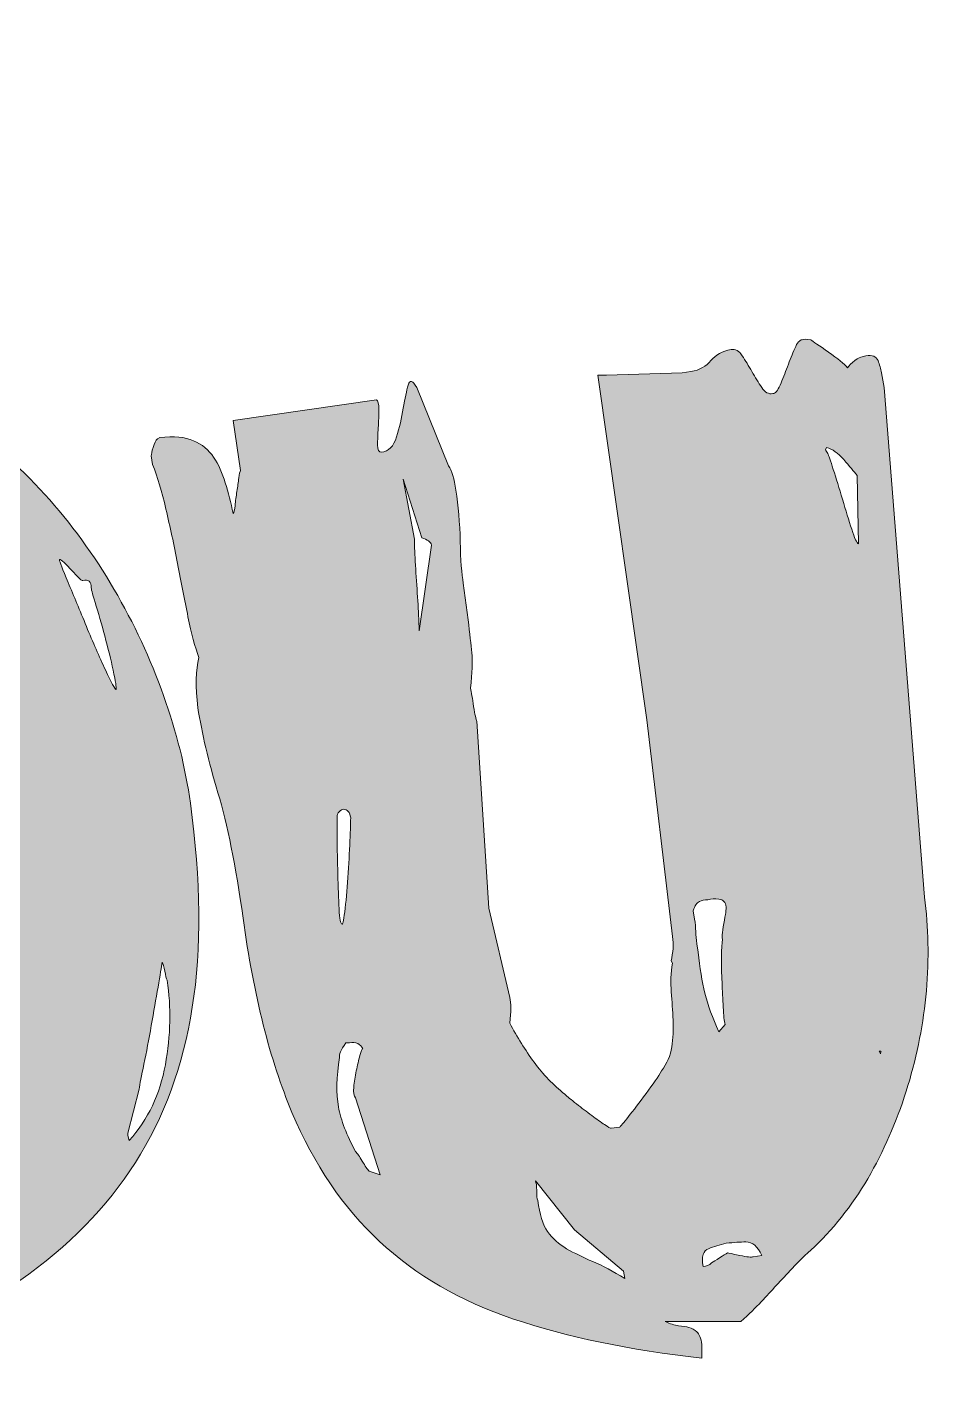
# Model space of a CAD drawing. Extents: x 15 to 185, y -185 to -15.
# Drawn here: x 96.12 to 106.88, y -63.76 to -47.48 of the extents above; entities that cross this region are included whole.
import ezdxf

# ---------------------------------------------------------------- set-up
doc = ezdxf.new("R2010")
doc.units = 0
doc.header["$MEASUREMENT"] = 0
doc.layers.add('Layer 1', color=7, linetype='Continuous', lineweight=0)

# ---------------------------------------------------------------- blocks, each defined once
blk = doc.blocks.new('Block_1')
at = {"layer": 'Layer 1', "true_color": 0x000000, "transparency": 33554687}
h = blk.add_hatch(color=18, dxfattribs=at)
h.dxf.hatch_style = 2
edge = h.paths.add_edge_path()
edge.add_spline(control_points=[(100.001, -23.193), (57.647, -23.193), (23.191, -57.649), (23.191, -100.001), (23.191, -142.353), (57.647, -176.809), (100.001, -176.809), (142.354, -176.809), (176.81, -142.353), (176.81, -100.001), (176.81, -57.649), (142.354, -23.193), (100.001, -23.193)], knot_values=[0, 0, 0, 0, 1, 1, 1, 2, 2, 2, 3, 3, 3, 4, 4, 4, 4], degree=3, periodic=0)
edge = h.paths.add_edge_path()
edge.add_spline(control_points=[(100.001, -179.018), (56.43, -179.018), (20.982, -143.571), (20.982, -100.001), (20.982, -56.43), (56.43, -20.983), (100.001, -20.983), (143.571, -20.983), (179.019, -56.43), (179.019, -100.001), (179.019, -143.571), (143.571, -179.018), (100.001, -179.018)], knot_values=[0, 0, 0, 0, 1, 1, 1, 2, 2, 2, 3, 3, 3, 4, 4, 4, 4], degree=3, periodic=0)
at = {"layer": 'Layer 1'}
for points in [[(100.001, -179.018), (56.43, -179.018), (20.982, -143.571), (20.982, -100.001), (20.982, -56.43), (56.43, -20.983), (100.001, -20.983), (143.571, -20.983), (179.019, -56.43), (179.019, -100.001), (179.019, -143.571), (143.571, -179.018), (100.001, -179.018)], [(100.001, -23.193), (57.647, -23.193), (23.191, -57.649), (23.191, -100.001), (23.191, -142.353), (57.647, -176.809), (100.001, -176.809), (142.354, -176.809), (176.81, -142.353), (176.81, -100.001), (176.81, -57.649), (142.354, -23.193), (100.001, -23.193)]]:
    blk.add_open_spline(points, degree=3, knots=[0, 0, 0, 0, 1, 1, 1, 2, 2, 2, 3, 3, 3, 4, 4, 4, 4], dxfattribs=at)
blk = doc.blocks.new('Block_7')
at = {"layer": 'Layer 1', "true_color": 0x000000, "transparency": 33554687}
h = blk.add_hatch(color=18, dxfattribs=at)
h.dxf.hatch_style = 2
edge = h.paths.add_edge_path()
edge.add_spline(control_points=[(106.237, -59.666), (106.237, -59.666), (106.237, -59.651), (106.237, -59.651), (106.247, -59.651), (106.247, -59.647), (106.237, -59.637), (106.237, -59.637), (106.222, -59.637), (106.222, -59.637), (106.222, -59.637), (106.237, -59.666), (106.237, -59.666)], knot_values=[0, 0, 0, 0, 1, 1, 1, 2, 2, 2, 3, 3, 3, 4, 4, 4, 4], degree=3, periodic=0)
edge = h.paths.add_edge_path()
edge.add_spline(control_points=[(105.584, -52.498), (105.593, -52.508), (105.603, -52.523), (105.613, -52.542), (105.622, -52.561), (105.644, -52.624), (105.678, -52.731), (105.712, -52.837), (105.748, -52.956), (105.787, -53.086), (105.825, -53.217), (105.862, -53.335), (105.896, -53.442), (105.93, -53.548), (105.956, -53.606), (105.976, -53.616), (105.976, -53.616), (105.961, -52.803), (105.961, -52.803), (105.922, -52.755), (105.869, -52.692), (105.801, -52.615), (105.733, -52.537), (105.666, -52.489), (105.598, -52.47), (105.598, -52.47), (105.584, -52.498), (105.584, -52.498)], knot_values=[0, 0, 0, 0, 1, 1, 1, 2, 2, 2, 3, 3, 3, 4, 4, 4, 5, 5, 5, 6, 6, 6, 7, 7, 7, 8, 8, 8, 9, 9, 9, 9], degree=3, periodic=0)
edge = h.paths.add_edge_path()
edge.add_spline(control_points=[(104.198, -61.98), (104.135, -62.004), (104.113, -62.075), (104.133, -62.191), (104.171, -62.191), (104.206, -62.176), (104.235, -62.147), (104.254, -62.138), (104.285, -62.118), (104.329, -62.089), (104.372, -62.06), (104.403, -62.041), (104.423, -62.031), (104.433, -62.031), (104.481, -62.041), (104.568, -62.06), (104.655, -62.08), (104.708, -62.084), (104.728, -62.075), (104.728, -62.075), (104.829, -62.06), (104.829, -62.06), (104.781, -61.954), (104.718, -61.9), (104.641, -61.9), (104.573, -61.9), (104.496, -61.906), (104.409, -61.915), (104.331, -61.935), (104.261, -61.956), (104.198, -61.98)], knot_values=[0, 0, 0, 0, 1, 1, 1, 2, 2, 2, 3, 3, 3, 4, 4, 4, 5, 5, 5, 6, 6, 6, 7, 7, 7, 8, 8, 8, 9, 9, 9, 10, 10, 10, 10], degree=3, periodic=0)
edge = h.paths.add_edge_path()
edge.add_spline(control_points=[(104.394, -59.318), (104.384, -59.279), (104.377, -59.212), (104.372, -59.115), (104.368, -59.018), (104.362, -58.919), (104.358, -58.817), (104.353, -58.716), (104.35, -58.621), (104.35, -58.534), (104.35, -58.438), (104.355, -58.365), (104.365, -58.317), (104.355, -58.298), (104.36, -58.232), (104.38, -58.121), (104.399, -58.01), (104.409, -57.944), (104.409, -57.925), (104.399, -57.867), (104.37, -57.836), (104.321, -57.831), (104.273, -57.826), (104.23, -57.828), (104.191, -57.838), (104.152, -57.838), (104.118, -57.845), (104.089, -57.86), (104.06, -57.874), (104.036, -57.91), (104.017, -57.969), (104.017, -57.969), (104.031, -58.07), (104.031, -58.07), (104.041, -58.119), (104.046, -58.167), (104.046, -58.215), (104.046, -58.264), (104.051, -58.312), (104.06, -58.36), (104.06, -58.36), (104.075, -58.462), (104.075, -58.462), (104.094, -58.646), (104.121, -58.808), (104.155, -58.948), (104.189, -59.088), (104.244, -59.24), (104.321, -59.405), (104.321, -59.405), (104.394, -59.318), (104.394, -59.318)], knot_values=[0, 0, 0, 0, 1, 1, 1, 2, 2, 2, 3, 3, 3, 4, 4, 4, 5, 5, 5, 6, 6, 6, 7, 7, 7, 8, 8, 8, 9, 9, 9, 10, 10, 10, 11, 11, 11, 12, 12, 12, 13, 13, 13, 14, 14, 14, 15, 15, 15, 16, 16, 16, 17, 17, 17, 17], degree=3, periodic=0)
edge = h.paths.add_edge_path()
edge.add_spline(control_points=[(102.16, -61.291), (102.16, -61.349), (102.164, -61.388), (102.174, -61.407), (102.193, -61.572), (102.232, -61.695), (102.29, -61.777), (102.348, -61.859), (102.423, -61.927), (102.515, -61.98), (102.607, -62.034), (102.711, -62.084), (102.827, -62.133), (102.943, -62.181), (103.069, -62.249), (103.204, -62.336), (103.204, -62.336), (103.19, -62.249), (103.19, -62.249), (103.19, -62.249), (102.609, -61.755), (102.609, -61.755), (102.609, -61.755), (102.145, -61.175), (102.145, -61.175), (102.155, -61.195), (102.16, -61.233), (102.16, -61.291)], knot_values=[0, 0, 0, 0, 1, 1, 1, 2, 2, 2, 3, 3, 3, 4, 4, 4, 5, 5, 5, 6, 6, 6, 7, 7, 7, 8, 8, 8, 9, 9, 9, 9], degree=3, periodic=0)
edge = h.paths.add_edge_path()
edge.add_spline(control_points=[(100.709, -53.558), (100.709, -53.567), (100.711, -53.628), (100.716, -53.739), (100.721, -53.85), (100.728, -53.971), (100.738, -54.102), (100.747, -54.232), (100.754, -54.353), (100.76, -54.465), (100.764, -54.576), (100.767, -54.636), (100.767, -54.646), (100.767, -54.646), (100.912, -53.63), (100.912, -53.63), (100.902, -53.592), (100.863, -53.563), (100.796, -53.543), (100.796, -53.543), (100.578, -52.847), (100.578, -52.847), (100.578, -52.847), (100.709, -53.558), (100.709, -53.558)], knot_values=[0, 0, 0, 0, 1, 1, 1, 2, 2, 2, 3, 3, 3, 4, 4, 4, 5, 5, 5, 6, 6, 6, 7, 7, 7, 8, 8, 8, 8], degree=3, periodic=0)
edge = h.paths.add_edge_path()
edge.add_spline(control_points=[(99.794, -56.88), (99.794, -56.9), (99.794, -56.977), (99.794, -57.112), (99.794, -57.238), (99.797, -57.379), (99.802, -57.533), (99.806, -57.688), (99.811, -57.826), (99.817, -57.947), (99.821, -58.068), (99.833, -58.128), (99.853, -58.128), (99.862, -58.128), (99.874, -58.065), (99.889, -57.94), (99.903, -57.814), (99.915, -57.674), (99.925, -57.519), (99.935, -57.364), (99.942, -57.221), (99.947, -57.091), (99.952, -56.96), (99.954, -56.885), (99.954, -56.866), (99.944, -56.798), (99.915, -56.764), (99.867, -56.764), (99.809, -56.784), (99.785, -56.822), (99.794, -56.88)], knot_values=[0, 0, 0, 0, 1, 1, 1, 2, 2, 2, 3, 3, 3, 4, 4, 4, 5, 5, 5, 6, 6, 6, 7, 7, 7, 8, 8, 8, 9, 9, 9, 10, 10, 10, 10], degree=3, periodic=0)
edge = h.paths.add_edge_path()
edge.add_spline(control_points=[(99.94, -59.535), (99.94, -59.535), (99.896, -59.535), (99.896, -59.535), (99.838, -59.623), (99.814, -59.681), (99.823, -59.71), (99.785, -59.942), (99.78, -60.138), (99.809, -60.297), (99.838, -60.457), (99.906, -60.633), (100.012, -60.827), (100.032, -60.846), (100.058, -60.885), (100.092, -60.943), (100.126, -61.001), (100.152, -61.04), (100.172, -61.059), (100.172, -61.059), (100.302, -61.103), (100.302, -61.103), (100.302, -61.103), (100.012, -60.188), (100.012, -60.188), (99.993, -60.169), (99.985, -60.128), (99.991, -60.065), (99.995, -60.002), (100.005, -59.937), (100.02, -59.869), (100.034, -59.802), (100.049, -59.741), (100.063, -59.688), (100.078, -59.635), (100.09, -59.608), (100.099, -59.608), (100.07, -59.55), (100.017, -59.526), (99.94, -59.535)], knot_values=[0, 0, 0, 0, 1, 1, 1, 2, 2, 2, 3, 3, 3, 4, 4, 4, 5, 5, 5, 6, 6, 6, 7, 7, 7, 8, 8, 8, 9, 9, 9, 10, 10, 10, 11, 11, 11, 12, 12, 12, 13, 13, 13, 13], degree=3, periodic=0)
edge = h.paths.add_edge_path()
edge.add_spline(control_points=[(101.412, -55.545), (101.427, -55.642), (101.439, -55.7), (101.449, -55.72), (101.449, -55.72), (101.594, -57.94), (101.594, -57.94), (101.594, -57.94), (101.84, -58.999), (101.84, -58.999), (101.86, -59.067), (101.86, -59.168), (101.84, -59.303), (101.928, -59.468), (102.024, -59.623), (102.131, -59.768), (102.237, -59.913), (102.358, -60.039), (102.493, -60.145), (102.522, -60.174), (102.568, -60.213), (102.631, -60.261), (102.694, -60.31), (102.754, -60.355), (102.812, -60.399), (102.871, -60.442), (102.921, -60.479), (102.965, -60.508), (103.008, -60.536), (103.035, -60.551), (103.045, -60.551), (103.045, -60.551), (103.146, -60.536), (103.146, -60.536), (103.156, -60.527), (103.19, -60.486), (103.248, -60.413), (103.306, -60.341), (103.376, -60.249), (103.458, -60.138), (103.54, -60.027), (103.601, -59.937), (103.64, -59.869), (103.707, -59.782), (103.748, -59.688), (103.763, -59.586), (103.778, -59.485), (103.782, -59.378), (103.778, -59.267), (103.772, -59.156), (103.765, -59.045), (103.756, -58.933), (103.746, -58.822), (103.751, -58.709), (103.77, -58.592), (103.77, -58.592), (103.756, -58.563), (103.756, -58.563), (103.765, -58.515), (103.772, -58.467), (103.778, -58.418), (103.782, -58.37), (103.78, -58.322), (103.77, -58.273), (103.77, -58.273), (103.466, -55.705), (103.466, -55.705), (103.466, -55.705), (102.885, -51.613), (102.885, -51.613), (102.885, -51.613), (102.987, -51.613), (102.987, -51.613), (102.987, -51.613), (103.886, -51.584), (103.886, -51.584), (103.886, -51.584), (103.988, -51.57), (103.988, -51.57), (104.094, -51.551), (104.174, -51.507), (104.227, -51.439), (104.28, -51.372), (104.36, -51.328), (104.467, -51.309), (104.515, -51.299), (104.559, -51.323), (104.597, -51.381), (104.635, -51.439), (104.674, -51.502), (104.713, -51.57), (104.752, -51.638), (104.791, -51.701), (104.829, -51.758), (104.868, -51.817), (104.911, -51.841), (104.96, -51.831), (104.989, -51.831), (105.018, -51.797), (105.047, -51.73), (105.076, -51.662), (105.105, -51.589), (105.134, -51.512), (105.163, -51.435), (105.192, -51.362), (105.221, -51.294), (105.25, -51.227), (105.279, -51.193), (105.308, -51.193), (105.328, -51.183), (105.361, -51.183), (105.41, -51.193), (105.439, -51.212), (105.509, -51.26), (105.62, -51.338), (105.731, -51.415), (105.806, -51.478), (105.845, -51.526), (105.864, -51.497), (105.893, -51.468), (105.932, -51.439), (105.971, -51.41), (106, -51.396), (106.019, -51.396), (106.019, -51.396), (106.062, -51.381), (106.062, -51.381), (106.14, -51.372), (106.188, -51.391), (106.208, -51.439), (106.227, -51.488), (106.241, -51.536), (106.251, -51.584), (106.251, -51.584), (106.28, -51.758), (106.28, -51.758), (106.28, -51.758), (106.759, -57.809), (106.759, -57.809), (106.807, -58.167), (106.814, -58.537), (106.781, -58.919), (106.747, -59.301), (106.674, -59.676), (106.563, -60.043), (106.452, -60.411), (106.304, -60.759), (106.121, -61.088), (105.937, -61.417), (105.715, -61.707), (105.453, -61.959), (105.347, -62.055), (105.26, -62.14), (105.192, -62.213), (105.124, -62.285), (105.061, -62.353), (105.003, -62.415), (104.946, -62.478), (104.885, -62.544), (104.822, -62.612), (104.759, -62.679), (104.679, -62.757), (104.582, -62.844), (104.582, -62.844), (103.683, -62.844), (103.683, -62.844), (103.741, -62.873), (103.794, -62.889), (103.843, -62.894), (103.891, -62.899), (103.932, -62.906), (103.966, -62.916), (104, -62.926), (104.031, -62.943), (104.06, -62.967), (104.089, -62.991), (104.109, -63.042), (104.118, -63.119), (104.118, -63.119), (104.118, -63.279), (104.118, -63.279), (103.258, -63.182), (102.513, -63.027), (101.884, -62.815), (101.255, -62.602), (100.725, -62.295), (100.295, -61.893), (99.865, -61.492), (99.519, -60.982), (99.258, -60.363), (98.997, -59.744), (98.803, -58.974), (98.678, -58.056), (98.59, -57.437), (98.491, -56.941), (98.38, -56.568), (98.269, -56.196), (98.189, -55.86), (98.141, -55.56), (98.112, -55.309), (98.117, -55.11), (98.155, -54.965), (98.107, -54.839), (98.063, -54.678), (98.024, -54.479), (97.986, -54.281), (97.944, -54.07), (97.901, -53.848), (97.858, -53.625), (97.812, -53.41), (97.763, -53.202), (97.715, -52.994), (97.662, -52.818), (97.604, -52.673), (97.604, -52.673), (97.589, -52.571), (97.589, -52.571), (97.589, -52.552), (97.597, -52.518), (97.611, -52.47), (97.625, -52.421), (97.642, -52.388), (97.662, -52.368), (97.662, -52.368), (97.691, -52.353), (97.691, -52.353), (97.856, -52.334), (97.988, -52.346), (98.09, -52.39), (98.191, -52.433), (98.271, -52.498), (98.329, -52.586), (98.387, -52.673), (98.433, -52.774), (98.467, -52.89), (98.501, -53.006), (98.532, -53.127), (98.561, -53.253), (98.571, -53.243), (98.578, -53.212), (98.583, -53.159), (98.588, -53.106), (98.595, -53.05), (98.605, -52.992), (98.614, -52.934), (98.622, -52.881), (98.627, -52.832), (98.631, -52.784), (98.639, -52.755), (98.649, -52.745), (98.649, -52.745), (98.561, -52.15), (98.561, -52.15), (98.561, -52.15), (100.259, -51.904), (100.259, -51.904), (100.278, -51.914), (100.288, -51.952), (100.288, -52.02), (100.288, -52.087), (100.285, -52.16), (100.281, -52.237), (100.276, -52.315), (100.273, -52.382), (100.273, -52.441), (100.273, -52.498), (100.288, -52.527), (100.317, -52.527), (100.404, -52.518), (100.464, -52.457), (100.498, -52.346), (100.532, -52.235), (100.559, -52.121), (100.578, -52.005), (100.598, -51.889), (100.616, -51.797), (100.636, -51.73), (100.655, -51.662), (100.689, -51.672), (100.738, -51.758), (100.738, -51.758), (101.115, -52.687), (101.115, -52.687), (101.153, -52.745), (101.183, -52.842), (101.202, -52.977), (101.231, -53.161), (101.248, -53.364), (101.253, -53.587), (101.258, -53.809), (101.27, -53.974), (101.289, -54.08), (101.289, -54.08), (101.347, -54.515), (101.347, -54.515), (101.366, -54.68), (101.381, -54.81), (101.391, -54.907), (101.4, -55.004), (101.395, -55.144), (101.376, -55.328), (101.385, -55.376), (101.398, -55.449), (101.412, -55.545)], knot_values=[0, 0, 0, 0, 1, 1, 1, 2, 2, 2, 3, 3, 3, 4, 4, 4, 5, 5, 5, 6, 6, 6, 7, 7, 7, 8, 8, 8, 9, 9, 9, 10, 10, 10, 11, 11, 11, 12, 12, 12, 13, 13, 13, 14, 14, 14, 15, 15, 15, 16, 16, 16, 17, 17, 17, 18, 18, 18, 19, 19, 19, 20, 20, 20, 21, 21, 21, 22, 22, 22, 23, 23, 23, 24, 24, 24, 25, 25, 25, 26, 26, 26, 27, 27, 27, 28, 28, 28, 29, 29, 29, 30, 30, 30, 31, 31, 31, 32, 32, 32, 33, 33, 33, 34, 34, 34, 35, 35, 35, 36, 36, 36, 37, 37, 37, 38, 38, 38, 39, 39, 39, 40, 40, 40, 41, 41, 41, 42, 42, 42, 43, 43, 43, 44, 44, 44, 45, 45, 45, 46, 46, 46, 47, 47, 47, 48, 48, 48, 49, 49, 49, 50, 50, 50, 51, 51, 51, 52, 52, 52, 53, 53, 53, 54, 54, 54, 55, 55, 55, 56, 56, 56, 57, 57, 57, 58, 58, 58, 59, 59, 59, 60, 60, 60, 61, 61, 61, 62, 62, 62, 63, 63, 63, 64, 64, 64, 65, 65, 65, 66, 66, 66, 67, 67, 67, 68, 68, 68, 69, 69, 69, 70, 70, 70, 71, 71, 71, 72, 72, 72, 73, 73, 73, 74, 74, 74, 75, 75, 75, 76, 76, 76, 77, 77, 77, 78, 78, 78, 79, 79, 79, 80, 80, 80, 81, 81, 81, 82, 82, 82, 83, 83, 83, 84, 84, 84, 85, 85, 85, 86, 86, 86, 87, 87, 87, 88, 88, 88, 89, 89, 89, 90, 90, 90, 91, 91, 91, 92, 92, 92, 93, 93, 93, 94, 94, 94, 95, 95, 95, 96, 96, 96, 97, 97, 97, 98, 98, 98, 99, 99, 99, 100, 100, 100, 101, 101, 101, 101], degree=3, periodic=0)
h = blk.add_hatch(color=18, dxfattribs=at)
h.dxf.hatch_style = 2
edge = h.paths.add_edge_path()
edge.add_spline(control_points=[(97.72, -58.578), (97.71, -58.636), (97.693, -58.735), (97.669, -58.875), (97.645, -59.016), (97.618, -59.168), (97.589, -59.332), (97.56, -59.497), (97.531, -59.649), (97.502, -59.789), (97.473, -59.93), (97.454, -60.029), (97.444, -60.087), (97.444, -60.087), (97.313, -60.609), (97.313, -60.609), (97.313, -60.609), (97.313, -60.638), (97.313, -60.638), (97.313, -60.638), (97.328, -60.696), (97.328, -60.696), (97.551, -60.445), (97.693, -60.145), (97.756, -59.797), (97.819, -59.448), (97.826, -59.115), (97.778, -58.795), (97.768, -58.776), (97.759, -58.74), (97.749, -58.687), (97.739, -58.634), (97.73, -58.597), (97.72, -58.578)], knot_values=[0, 0, 0, 0, 1, 1, 1, 2, 2, 2, 3, 3, 3, 4, 4, 4, 5, 5, 5, 6, 6, 6, 7, 7, 7, 8, 8, 8, 9, 9, 9, 10, 10, 10, 11, 11, 11, 11], degree=3, periodic=0)
edge = h.paths.add_edge_path()
edge.add_spline(control_points=[(96.777, -54.051), (96.767, -54.051), (96.748, -54.036), (96.719, -54.007), (96.69, -53.978), (96.658, -53.945), (96.624, -53.906), (96.591, -53.867), (96.561, -53.838), (96.538, -53.819), (96.513, -53.8), (96.501, -53.795), (96.501, -53.804), (96.501, -53.824), (96.535, -53.913), (96.603, -54.073), (96.67, -54.232), (96.743, -54.406), (96.82, -54.595), (96.898, -54.784), (96.973, -54.955), (97.045, -55.11), (97.118, -55.265), (97.159, -55.342), (97.169, -55.342), (97.178, -55.342), (97.171, -55.282), (97.147, -55.161), (97.122, -55.04), (97.091, -54.907), (97.052, -54.762), (97.014, -54.617), (96.975, -54.481), (96.937, -54.356), (96.898, -54.23), (96.878, -54.158), (96.878, -54.138), (96.878, -54.061), (96.844, -54.032), (96.777, -54.051)], knot_values=[0, 0, 0, 0, 1, 1, 1, 2, 2, 2, 3, 3, 3, 4, 4, 4, 5, 5, 5, 6, 6, 6, 7, 7, 7, 8, 8, 8, 9, 9, 9, 10, 10, 10, 11, 11, 11, 12, 12, 12, 13, 13, 13, 13], degree=3, periodic=0)
edge = h.paths.add_edge_path()
edge.add_spline(control_points=[(94.281, -55.183), (94.31, -55.183), (94.363, -55.2), (94.441, -55.234), (94.518, -55.268), (94.566, -55.309), (94.586, -55.357), (94.586, -55.357), (95.05, -56.372), (95.05, -56.372), (95.05, -56.372), (95.123, -56.256), (95.123, -56.256), (95.123, -56.256), (95.123, -55.966), (95.123, -55.966), (95.094, -55.754), (95.048, -55.575), (94.985, -55.429), (94.922, -55.284), (94.809, -55.125), (94.644, -54.951), (94.634, -54.912), (94.603, -54.883), (94.55, -54.863), (94.496, -54.844), (94.46, -54.849), (94.441, -54.878), (94.402, -54.898), (94.363, -54.946), (94.325, -55.023), (94.286, -55.101), (94.271, -55.154), (94.281, -55.183)], knot_values=[0, 0, 0, 0, 1, 1, 1, 2, 2, 2, 3, 3, 3, 4, 4, 4, 5, 5, 5, 6, 6, 6, 7, 7, 7, 8, 8, 8, 9, 9, 9, 10, 10, 10, 11, 11, 11, 11], degree=3, periodic=0)
edge = h.paths.add_edge_path()
edge.add_spline(control_points=[(93.759, -63.482), (93.807, -63.472), (93.841, -63.497), (93.86, -63.554), (93.86, -63.622), (93.836, -63.661), (93.788, -63.67), (93.73, -63.67), (93.701, -63.642), (93.701, -63.584), (93.681, -63.516), (93.701, -63.482), (93.759, -63.482)], knot_values=[0, 0, 0, 0, 1, 1, 1, 2, 2, 2, 3, 3, 3, 4, 4, 4, 4], degree=3, periodic=0)
edge = h.paths.add_edge_path()
edge.add_spline(control_points=[(92.54, -58.302), (92.589, -58.641), (92.69, -58.96), (92.845, -59.26), (93, -59.56), (93.212, -59.821), (93.483, -60.043), (93.522, -60.092), (93.582, -60.169), (93.664, -60.275), (93.746, -60.382), (93.826, -60.493), (93.904, -60.609), (93.981, -60.725), (94.078, -60.87), (94.194, -61.044), (94.194, -61.044), (94.238, -60.536), (94.238, -60.536), (94.305, -60.459), (94.363, -60.389), (94.412, -60.326), (94.46, -60.263), (94.508, -60.201), (94.557, -60.138), (94.605, -60.075), (94.639, -60.024), (94.659, -59.985), (94.803, -59.763), (94.91, -59.514), (94.978, -59.238), (95.045, -58.963), (95.094, -58.694), (95.123, -58.433), (95.123, -58.433), (95.108, -58.273), (95.108, -58.273), (95.089, -58.196), (95.079, -58.114), (95.079, -58.026), (95.079, -57.94), (95.07, -57.857), (95.05, -57.78), (95.05, -57.78), (95.021, -57.606), (95.021, -57.606), (94.992, -57.354), (94.944, -57.098), (94.876, -56.837), (94.809, -56.576), (94.717, -56.324), (94.6, -56.082), (94.484, -55.84), (94.339, -55.618), (94.165, -55.415), (93.991, -55.212), (93.783, -55.038), (93.541, -54.892), (93.541, -54.892), (93.498, -54.892), (93.498, -54.892), (93.488, -54.892), (93.469, -54.898), (93.44, -54.907), (93.44, -54.907), (93.367, -55.023), (93.367, -55.023), (93.106, -55.536), (92.883, -56.063), (92.7, -56.605), (92.516, -57.147), (92.463, -57.712), (92.54, -58.302)], knot_values=[0, 0, 0, 0, 1, 1, 1, 2, 2, 2, 3, 3, 3, 4, 4, 4, 5, 5, 5, 6, 6, 6, 7, 7, 7, 8, 8, 8, 9, 9, 9, 10, 10, 10, 11, 11, 11, 12, 12, 12, 13, 13, 13, 14, 14, 14, 15, 15, 15, 16, 16, 16, 17, 17, 17, 18, 18, 18, 19, 19, 19, 20, 20, 20, 21, 21, 21, 22, 22, 22, 23, 23, 23, 24, 24, 24, 24], degree=3, periodic=0)
edge = h.paths.add_edge_path()
edge.add_spline(control_points=[(91.655, -53.369), (91.568, -53.389), (91.491, -53.41), (91.423, -53.434), (91.355, -53.459), (91.312, -53.524), (91.292, -53.63), (91.292, -53.63), (91.35, -53.63), (91.35, -53.63), (91.35, -53.63), (91.394, -53.616), (91.394, -53.616), (91.413, -53.616), (91.462, -53.596), (91.539, -53.558), (91.616, -53.519), (91.66, -53.495), (91.67, -53.485), (91.689, -53.485), (91.723, -53.495), (91.771, -53.514), (91.82, -53.534), (91.853, -53.543), (91.873, -53.543), (91.892, -53.553), (91.916, -53.558), (91.945, -53.558), (91.974, -53.558), (91.993, -53.558), (92.003, -53.558), (91.984, -53.442), (91.94, -53.379), (91.873, -53.369), (91.805, -53.36), (91.732, -53.36), (91.655, -53.369)], knot_values=[0, 0, 0, 0, 1, 1, 1, 2, 2, 2, 3, 3, 3, 4, 4, 4, 5, 5, 5, 6, 6, 6, 7, 7, 7, 8, 8, 8, 9, 9, 9, 10, 10, 10, 11, 11, 11, 12, 12, 12, 12], degree=3, periodic=0)
edge = h.paths.add_edge_path()
edge.add_spline(control_points=[(91.205, -61.16), (91.312, -61.267), (91.435, -61.376), (91.575, -61.487), (91.715, -61.598), (91.873, -61.664), (92.047, -61.683), (92.047, -61.683), (91.931, -61.581), (91.931, -61.581), (91.65, -61.311), (91.336, -61.098), (90.988, -60.943), (91.007, -60.962), (91.041, -60.996), (91.089, -61.044), (91.137, -61.093), (91.176, -61.131), (91.205, -61.16)], knot_values=[0, 0, 0, 0, 1, 1, 1, 2, 2, 2, 3, 3, 3, 4, 4, 4, 5, 5, 5, 6, 6, 6, 6], degree=3, periodic=0)
edge = h.paths.add_edge_path()
edge.add_spline(control_points=[(91.147, -53.964), (91.098, -54.013), (91.051, -54.082), (91.002, -54.174), (90.954, -54.267), (90.92, -54.336), (90.901, -54.385), (90.901, -54.385), (90.959, -54.385), (90.959, -54.385), (90.959, -54.385), (91.002, -54.37), (91.002, -54.37), (91.021, -54.351), (91.048, -54.3), (91.082, -54.218), (91.116, -54.136), (91.142, -54.08), (91.162, -54.051), (91.162, -54.051), (91.162, -53.993), (91.162, -53.993), (91.162, -53.993), (91.147, -53.964), (91.147, -53.964)], knot_values=[0, 0, 0, 0, 1, 1, 1, 2, 2, 2, 3, 3, 3, 4, 4, 4, 5, 5, 5, 6, 6, 6, 7, 7, 7, 8, 8, 8, 8], degree=3, periodic=0)
edge = h.paths.add_edge_path()
edge.add_spline(control_points=[(90.262, -59.623), (90.282, -59.777), (90.311, -59.942), (90.349, -60.116), (90.388, -60.29), (90.465, -60.44), (90.581, -60.566), (90.581, -60.566), (90.552, -60.406), (90.552, -60.406), (90.523, -60.213), (90.48, -60.027), (90.422, -59.848), (90.364, -59.669), (90.296, -59.492), (90.219, -59.318), (90.219, -59.318), (90.262, -59.623), (90.262, -59.623)], knot_values=[0, 0, 0, 0, 1, 1, 1, 2, 2, 2, 3, 3, 3, 4, 4, 4, 5, 5, 5, 6, 6, 6, 6], degree=3, periodic=0)
edge = h.paths.add_edge_path()
edge.add_spline(control_points=[(94.47, -62.887), (94.47, -62.887), (93.294, -63.047), (93.294, -63.047), (93.072, -62.94), (92.854, -62.86), (92.642, -62.807), (92.429, -62.754), (92.202, -62.669), (91.96, -62.553), (91.641, -62.379), (91.345, -62.159), (91.075, -61.893), (90.804, -61.627), (90.564, -61.332), (90.356, -61.008), (90.148, -60.684), (89.974, -60.343), (89.834, -59.985), (89.694, -59.627), (89.6, -59.269), (89.551, -58.911), (89.416, -57.954), (89.445, -57.018), (89.638, -56.104), (89.832, -55.19), (90.18, -54.332), (90.683, -53.529), (90.799, -53.335), (90.92, -53.212), (91.045, -53.159), (91.171, -53.106), (91.316, -53.026), (91.481, -52.919), (91.52, -52.89), (91.548, -52.813), (91.568, -52.687), (91.587, -52.561), (91.628, -52.421), (91.691, -52.266), (91.754, -52.112), (91.858, -51.967), (92.003, -51.831), (92.149, -51.696), (92.375, -51.604), (92.685, -51.556), (93.169, -51.488), (93.631, -51.51), (94.071, -51.621), (94.511, -51.732), (94.92, -51.909), (95.297, -52.15), (95.674, -52.392), (96.017, -52.685), (96.327, -53.028), (96.636, -53.371), (96.91, -53.746), (97.147, -54.152), (97.384, -54.559), (97.58, -54.98), (97.734, -55.415), (97.889, -55.85), (97.996, -56.276), (98.053, -56.692), (98.179, -57.611), (98.186, -58.418), (98.076, -59.115), (97.964, -59.811), (97.739, -60.426), (97.401, -60.957), (97.062, -61.489), (96.605, -61.956), (96.03, -62.358), (95.454, -62.759), (94.765, -63.124), (93.962, -63.453), (93.952, -63.434), (93.943, -63.407), (93.933, -63.373), (93.923, -63.339), (93.913, -63.313), (93.904, -63.293), (93.894, -63.226), (93.909, -63.172), (93.948, -63.134), (93.986, -63.095), (94.037, -63.066), (94.1, -63.047), (94.163, -63.027), (94.228, -63.008), (94.295, -62.989), (94.363, -62.969), (94.421, -62.935), (94.47, -62.887)], knot_values=[0, 0, 0, 0, 1, 1, 1, 2, 2, 2, 3, 3, 3, 4, 4, 4, 5, 5, 5, 6, 6, 6, 7, 7, 7, 8, 8, 8, 9, 9, 9, 10, 10, 10, 11, 11, 11, 12, 12, 12, 13, 13, 13, 14, 14, 14, 15, 15, 15, 16, 16, 16, 17, 17, 17, 18, 18, 18, 19, 19, 19, 20, 20, 20, 21, 21, 21, 22, 22, 22, 23, 23, 23, 24, 24, 24, 25, 25, 25, 26, 26, 26, 27, 27, 27, 28, 28, 28, 29, 29, 29, 30, 30, 30, 31, 31, 31, 31], degree=3, periodic=0)
at = {"layer": 'Layer 1'}
for points, knots in [([(101.412, -55.545), (101.427, -55.642), (101.439, -55.7), (101.449, -55.72), (101.449, -55.72), (101.594, -57.94), (101.594, -57.94), (101.594, -57.94), (101.84, -58.999), (101.84, -58.999), (101.86, -59.067), (101.86, -59.168), (101.84, -59.303), (101.928, -59.468), (102.024, -59.623), (102.131, -59.768), (102.237, -59.913), (102.358, -60.039), (102.493, -60.145), (102.522, -60.174), (102.568, -60.213), (102.631, -60.261), (102.694, -60.31), (102.754, -60.355), (102.812, -60.399), (102.871, -60.442), (102.921, -60.479), (102.965, -60.508), (103.008, -60.536), (103.035, -60.551), (103.045, -60.551), (103.045, -60.551), (103.146, -60.536), (103.146, -60.536), (103.156, -60.527), (103.19, -60.486), (103.248, -60.413), (103.306, -60.341), (103.376, -60.249), (103.458, -60.138), (103.54, -60.027), (103.601, -59.937), (103.64, -59.869), (103.707, -59.782), (103.748, -59.688), (103.763, -59.586), (103.778, -59.485), (103.782, -59.378), (103.778, -59.267), (103.772, -59.156), (103.765, -59.045), (103.756, -58.933), (103.746, -58.822), (103.751, -58.709), (103.77, -58.592), (103.77, -58.592), (103.756, -58.563), (103.756, -58.563), (103.765, -58.515), (103.772, -58.467), (103.778, -58.418), (103.782, -58.37), (103.78, -58.322), (103.77, -58.273), (103.77, -58.273), (103.466, -55.705), (103.466, -55.705), (103.466, -55.705), (102.885, -51.613), (102.885, -51.613), (102.885, -51.613), (102.987, -51.613), (102.987, -51.613), (102.987, -51.613), (103.886, -51.584), (103.886, -51.584), (103.886, -51.584), (103.988, -51.57), (103.988, -51.57), (104.094, -51.551), (104.174, -51.507), (104.227, -51.439), (104.28, -51.372), (104.36, -51.328), (104.467, -51.309), (104.515, -51.299), (104.559, -51.323), (104.597, -51.381), (104.635, -51.439), (104.674, -51.502), (104.713, -51.57), (104.752, -51.638), (104.791, -51.701), (104.829, -51.758), (104.868, -51.817), (104.911, -51.841), (104.96, -51.831), (104.989, -51.831), (105.018, -51.797), (105.047, -51.73), (105.076, -51.662), (105.105, -51.589), (105.134, -51.512), (105.163, -51.435), (105.192, -51.362), (105.221, -51.294), (105.25, -51.227), (105.279, -51.193), (105.308, -51.193), (105.328, -51.183), (105.361, -51.183), (105.41, -51.193), (105.439, -51.212), (105.509, -51.26), (105.62, -51.338), (105.731, -51.415), (105.806, -51.478), (105.845, -51.526), (105.864, -51.497), (105.893, -51.468), (105.932, -51.439), (105.971, -51.41), (106, -51.396), (106.019, -51.396), (106.019, -51.396), (106.062, -51.381), (106.062, -51.381), (106.14, -51.372), (106.188, -51.391), (106.208, -51.439), (106.227, -51.488), (106.241, -51.536), (106.251, -51.584), (106.251, -51.584), (106.28, -51.758), (106.28, -51.758), (106.28, -51.758), (106.759, -57.809), (106.759, -57.809), (106.807, -58.167), (106.814, -58.537), (106.781, -58.919), (106.747, -59.301), (106.674, -59.676), (106.563, -60.043), (106.452, -60.411), (106.304, -60.759), (106.121, -61.088), (105.937, -61.417), (105.715, -61.707), (105.453, -61.959), (105.347, -62.055), (105.26, -62.14), (105.192, -62.213), (105.124, -62.285), (105.061, -62.353), (105.003, -62.415), (104.946, -62.478), (104.885, -62.544), (104.822, -62.612), (104.759, -62.679), (104.679, -62.757), (104.582, -62.844), (104.582, -62.844), (103.683, -62.844), (103.683, -62.844), (103.741, -62.873), (103.794, -62.889), (103.843, -62.894), (103.891, -62.899), (103.932, -62.906), (103.966, -62.916), (104, -62.926), (104.031, -62.943), (104.06, -62.967), (104.089, -62.991), (104.109, -63.042), (104.118, -63.119), (104.118, -63.119), (104.118, -63.279), (104.118, -63.279), (103.258, -63.182), (102.513, -63.027), (101.884, -62.815), (101.255, -62.602), (100.725, -62.295), (100.295, -61.893), (99.865, -61.492), (99.519, -60.982), (99.258, -60.363), (98.997, -59.744), (98.803, -58.974), (98.678, -58.056), (98.59, -57.437), (98.491, -56.941), (98.38, -56.568), (98.269, -56.196), (98.189, -55.86), (98.141, -55.56), (98.112, -55.309), (98.117, -55.11), (98.155, -54.965), (98.107, -54.839), (98.063, -54.678), (98.024, -54.479), (97.986, -54.281), (97.944, -54.07), (97.901, -53.848), (97.858, -53.625), (97.812, -53.41), (97.763, -53.202), (97.715, -52.994), (97.662, -52.818), (97.604, -52.673), (97.604, -52.673), (97.589, -52.571), (97.589, -52.571), (97.589, -52.552), (97.597, -52.518), (97.611, -52.47), (97.625, -52.421), (97.642, -52.388), (97.662, -52.368), (97.662, -52.368), (97.691, -52.353), (97.691, -52.353), (97.856, -52.334), (97.988, -52.346), (98.09, -52.39), (98.191, -52.433), (98.271, -52.498), (98.329, -52.586), (98.387, -52.673), (98.433, -52.774), (98.467, -52.89), (98.501, -53.006), (98.532, -53.127), (98.561, -53.253), (98.571, -53.243), (98.578, -53.212), (98.583, -53.159), (98.588, -53.106), (98.595, -53.05), (98.605, -52.992), (98.614, -52.934), (98.622, -52.881), (98.627, -52.832), (98.631, -52.784), (98.639, -52.755), (98.649, -52.745), (98.649, -52.745), (98.561, -52.15), (98.561, -52.15), (98.561, -52.15), (100.259, -51.904), (100.259, -51.904), (100.278, -51.914), (100.288, -51.952), (100.288, -52.02), (100.288, -52.087), (100.285, -52.16), (100.281, -52.237), (100.276, -52.315), (100.273, -52.382), (100.273, -52.441), (100.273, -52.498), (100.288, -52.527), (100.317, -52.527), (100.404, -52.518), (100.464, -52.457), (100.498, -52.346), (100.532, -52.235), (100.559, -52.121), (100.578, -52.005), (100.598, -51.889), (100.616, -51.797), (100.636, -51.73), (100.655, -51.662), (100.689, -51.672), (100.738, -51.758), (100.738, -51.758), (101.115, -52.687), (101.115, -52.687), (101.153, -52.745), (101.183, -52.842), (101.202, -52.977), (101.231, -53.161), (101.248, -53.364), (101.253, -53.587), (101.258, -53.809), (101.27, -53.974), (101.289, -54.08), (101.289, -54.08), (101.347, -54.515), (101.347, -54.515), (101.366, -54.68), (101.381, -54.81), (101.391, -54.907), (101.4, -55.004), (101.395, -55.144), (101.376, -55.328), (101.385, -55.376), (101.398, -55.449), (101.412, -55.545)], [0, 0, 0, 0, 1, 1, 1, 2, 2, 2, 3, 3, 3, 4, 4, 4, 5, 5, 5, 6, 6, 6, 7, 7, 7, 8, 8, 8, 9, 9, 9, 10, 10, 10, 11, 11, 11, 12, 12, 12, 13, 13, 13, 14, 14, 14, 15, 15, 15, 16, 16, 16, 17, 17, 17, 18, 18, 18, 19, 19, 19, 20, 20, 20, 21, 21, 21, 22, 22, 22, 23, 23, 23, 24, 24, 24, 25, 25, 25, 26, 26, 26, 27, 27, 27, 28, 28, 28, 29, 29, 29, 30, 30, 30, 31, 31, 31, 32, 32, 32, 33, 33, 33, 34, 34, 34, 35, 35, 35, 36, 36, 36, 37, 37, 37, 38, 38, 38, 39, 39, 39, 40, 40, 40, 41, 41, 41, 42, 42, 42, 43, 43, 43, 44, 44, 44, 45, 45, 45, 46, 46, 46, 47, 47, 47, 48, 48, 48, 49, 49, 49, 50, 50, 50, 51, 51, 51, 52, 52, 52, 53, 53, 53, 54, 54, 54, 55, 55, 55, 56, 56, 56, 57, 57, 57, 58, 58, 58, 59, 59, 59, 60, 60, 60, 61, 61, 61, 62, 62, 62, 63, 63, 63, 64, 64, 64, 65, 65, 65, 66, 66, 66, 67, 67, 67, 68, 68, 68, 69, 69, 69, 70, 70, 70, 71, 71, 71, 72, 72, 72, 73, 73, 73, 74, 74, 74, 75, 75, 75, 76, 76, 76, 77, 77, 77, 78, 78, 78, 79, 79, 79, 80, 80, 80, 81, 81, 81, 82, 82, 82, 83, 83, 83, 84, 84, 84, 85, 85, 85, 86, 86, 86, 87, 87, 87, 88, 88, 88, 89, 89, 89, 90, 90, 90, 91, 91, 91, 92, 92, 92, 93, 93, 93, 94, 94, 94, 95, 95, 95, 96, 96, 96, 97, 97, 97, 98, 98, 98, 99, 99, 99, 100, 100, 100, 101, 101, 101, 101]), ([(94.47, -62.887), (94.47, -62.887), (93.294, -63.047), (93.294, -63.047), (93.072, -62.94), (92.854, -62.86), (92.642, -62.807), (92.429, -62.754), (92.202, -62.669), (91.96, -62.553), (91.641, -62.379), (91.345, -62.159), (91.075, -61.893), (90.804, -61.627), (90.564, -61.332), (90.356, -61.008), (90.148, -60.684), (89.974, -60.343), (89.834, -59.985), (89.694, -59.627), (89.6, -59.269), (89.551, -58.911), (89.416, -57.954), (89.445, -57.018), (89.638, -56.104), (89.832, -55.19), (90.18, -54.332), (90.683, -53.529), (90.799, -53.335), (90.92, -53.212), (91.045, -53.159), (91.171, -53.106), (91.316, -53.026), (91.481, -52.919), (91.52, -52.89), (91.548, -52.813), (91.568, -52.687), (91.587, -52.561), (91.628, -52.421), (91.691, -52.266), (91.754, -52.112), (91.858, -51.967), (92.003, -51.831), (92.149, -51.696), (92.375, -51.604), (92.685, -51.556), (93.169, -51.488), (93.631, -51.51), (94.071, -51.621), (94.511, -51.732), (94.92, -51.909), (95.297, -52.15), (95.674, -52.392), (96.017, -52.685), (96.327, -53.028), (96.636, -53.371), (96.91, -53.746), (97.147, -54.152), (97.384, -54.559), (97.58, -54.98), (97.734, -55.415), (97.889, -55.85), (97.996, -56.276), (98.053, -56.692), (98.179, -57.611), (98.186, -58.418), (98.076, -59.115), (97.964, -59.811), (97.739, -60.426), (97.401, -60.957), (97.062, -61.489), (96.605, -61.956), (96.03, -62.358), (95.454, -62.759), (94.765, -63.124), (93.962, -63.453), (93.952, -63.434), (93.943, -63.407), (93.933, -63.373), (93.923, -63.339), (93.913, -63.313), (93.904, -63.293), (93.894, -63.226), (93.909, -63.172), (93.948, -63.134), (93.986, -63.095), (94.037, -63.066), (94.1, -63.047), (94.163, -63.027), (94.228, -63.008), (94.295, -62.989), (94.363, -62.969), (94.421, -62.935), (94.47, -62.887)], [0, 0, 0, 0, 1, 1, 1, 2, 2, 2, 3, 3, 3, 4, 4, 4, 5, 5, 5, 6, 6, 6, 7, 7, 7, 8, 8, 8, 9, 9, 9, 10, 10, 10, 11, 11, 11, 12, 12, 12, 13, 13, 13, 14, 14, 14, 15, 15, 15, 16, 16, 16, 17, 17, 17, 18, 18, 18, 19, 19, 19, 20, 20, 20, 21, 21, 21, 22, 22, 22, 23, 23, 23, 24, 24, 24, 25, 25, 25, 26, 26, 26, 27, 27, 27, 28, 28, 28, 29, 29, 29, 30, 30, 30, 31, 31, 31, 31]), ([(105.584, -52.498), (105.593, -52.508), (105.603, -52.523), (105.613, -52.542), (105.622, -52.561), (105.644, -52.624), (105.678, -52.731), (105.712, -52.837), (105.748, -52.956), (105.787, -53.086), (105.825, -53.217), (105.862, -53.335), (105.896, -53.442), (105.93, -53.548), (105.956, -53.606), (105.976, -53.616), (105.976, -53.616), (105.961, -52.803), (105.961, -52.803), (105.922, -52.755), (105.869, -52.692), (105.801, -52.615), (105.733, -52.537), (105.666, -52.489), (105.598, -52.47), (105.598, -52.47), (105.584, -52.498), (105.584, -52.498)], [0, 0, 0, 0, 1, 1, 1, 2, 2, 2, 3, 3, 3, 4, 4, 4, 5, 5, 5, 6, 6, 6, 7, 7, 7, 8, 8, 8, 9, 9, 9, 9]), ([(100.709, -53.558), (100.709, -53.567), (100.711, -53.628), (100.716, -53.739), (100.721, -53.85), (100.728, -53.971), (100.738, -54.102), (100.747, -54.232), (100.754, -54.353), (100.76, -54.465), (100.764, -54.576), (100.767, -54.636), (100.767, -54.646), (100.767, -54.646), (100.912, -53.63), (100.912, -53.63), (100.902, -53.592), (100.863, -53.563), (100.796, -53.543), (100.796, -53.543), (100.578, -52.847), (100.578, -52.847), (100.578, -52.847), (100.709, -53.558), (100.709, -53.558)], [0, 0, 0, 0, 1, 1, 1, 2, 2, 2, 3, 3, 3, 4, 4, 4, 5, 5, 5, 6, 6, 6, 7, 7, 7, 8, 8, 8, 8]), ([(96.777, -54.051), (96.767, -54.051), (96.748, -54.036), (96.719, -54.007), (96.69, -53.978), (96.658, -53.945), (96.624, -53.906), (96.591, -53.867), (96.561, -53.838), (96.538, -53.819), (96.513, -53.8), (96.501, -53.795), (96.501, -53.804), (96.501, -53.824), (96.535, -53.913), (96.603, -54.073), (96.67, -54.232), (96.743, -54.406), (96.82, -54.595), (96.898, -54.784), (96.973, -54.955), (97.045, -55.11), (97.118, -55.265), (97.159, -55.342), (97.169, -55.342), (97.178, -55.342), (97.171, -55.282), (97.147, -55.161), (97.122, -55.04), (97.091, -54.907), (97.052, -54.762), (97.014, -54.617), (96.975, -54.481), (96.937, -54.356), (96.898, -54.23), (96.878, -54.158), (96.878, -54.138), (96.878, -54.061), (96.844, -54.032), (96.777, -54.051)], [0, 0, 0, 0, 1, 1, 1, 2, 2, 2, 3, 3, 3, 4, 4, 4, 5, 5, 5, 6, 6, 6, 7, 7, 7, 8, 8, 8, 9, 9, 9, 10, 10, 10, 11, 11, 11, 12, 12, 12, 13, 13, 13, 13]), ([(99.794, -56.88), (99.794, -56.9), (99.794, -56.977), (99.794, -57.112), (99.794, -57.238), (99.797, -57.379), (99.802, -57.533), (99.806, -57.688), (99.811, -57.826), (99.817, -57.947), (99.821, -58.068), (99.833, -58.128), (99.853, -58.128), (99.862, -58.128), (99.874, -58.065), (99.889, -57.94), (99.903, -57.814), (99.915, -57.674), (99.925, -57.519), (99.935, -57.364), (99.942, -57.221), (99.947, -57.091), (99.952, -56.96), (99.954, -56.885), (99.954, -56.866), (99.944, -56.798), (99.915, -56.764), (99.867, -56.764), (99.809, -56.784), (99.785, -56.822), (99.794, -56.88)], [0, 0, 0, 0, 1, 1, 1, 2, 2, 2, 3, 3, 3, 4, 4, 4, 5, 5, 5, 6, 6, 6, 7, 7, 7, 8, 8, 8, 9, 9, 9, 10, 10, 10, 10]), ([(104.394, -59.318), (104.384, -59.279), (104.377, -59.212), (104.372, -59.115), (104.368, -59.018), (104.362, -58.919), (104.358, -58.817), (104.353, -58.716), (104.35, -58.621), (104.35, -58.534), (104.35, -58.438), (104.355, -58.365), (104.365, -58.317), (104.355, -58.298), (104.36, -58.232), (104.38, -58.121), (104.399, -58.01), (104.409, -57.944), (104.409, -57.925), (104.399, -57.867), (104.37, -57.836), (104.321, -57.831), (104.273, -57.826), (104.23, -57.828), (104.191, -57.838), (104.152, -57.838), (104.118, -57.845), (104.089, -57.86), (104.06, -57.874), (104.036, -57.91), (104.017, -57.969), (104.017, -57.969), (104.031, -58.07), (104.031, -58.07), (104.041, -58.119), (104.046, -58.167), (104.046, -58.215), (104.046, -58.264), (104.051, -58.312), (104.06, -58.36), (104.06, -58.36), (104.075, -58.462), (104.075, -58.462), (104.094, -58.646), (104.121, -58.808), (104.155, -58.948), (104.189, -59.088), (104.244, -59.24), (104.321, -59.405), (104.321, -59.405), (104.394, -59.318), (104.394, -59.318)], [0, 0, 0, 0, 1, 1, 1, 2, 2, 2, 3, 3, 3, 4, 4, 4, 5, 5, 5, 6, 6, 6, 7, 7, 7, 8, 8, 8, 9, 9, 9, 10, 10, 10, 11, 11, 11, 12, 12, 12, 13, 13, 13, 14, 14, 14, 15, 15, 15, 16, 16, 16, 17, 17, 17, 17]), ([(97.72, -58.578), (97.71, -58.636), (97.693, -58.735), (97.669, -58.875), (97.645, -59.016), (97.618, -59.168), (97.589, -59.332), (97.56, -59.497), (97.531, -59.649), (97.502, -59.789), (97.473, -59.93), (97.454, -60.029), (97.444, -60.087), (97.444, -60.087), (97.313, -60.609), (97.313, -60.609), (97.313, -60.609), (97.313, -60.638), (97.313, -60.638), (97.313, -60.638), (97.328, -60.696), (97.328, -60.696), (97.551, -60.445), (97.693, -60.145), (97.756, -59.797), (97.819, -59.448), (97.826, -59.115), (97.778, -58.795), (97.768, -58.776), (97.759, -58.74), (97.749, -58.687), (97.739, -58.634), (97.73, -58.597), (97.72, -58.578)], [0, 0, 0, 0, 1, 1, 1, 2, 2, 2, 3, 3, 3, 4, 4, 4, 5, 5, 5, 6, 6, 6, 7, 7, 7, 8, 8, 8, 9, 9, 9, 10, 10, 10, 11, 11, 11, 11]), ([(99.94, -59.535), (99.94, -59.535), (99.896, -59.535), (99.896, -59.535), (99.838, -59.623), (99.814, -59.681), (99.823, -59.71), (99.785, -59.942), (99.78, -60.138), (99.809, -60.297), (99.838, -60.457), (99.906, -60.633), (100.012, -60.827), (100.032, -60.846), (100.058, -60.885), (100.092, -60.943), (100.126, -61.001), (100.152, -61.04), (100.172, -61.059), (100.172, -61.059), (100.302, -61.103), (100.302, -61.103), (100.302, -61.103), (100.012, -60.188), (100.012, -60.188), (99.993, -60.169), (99.985, -60.128), (99.991, -60.065), (99.995, -60.002), (100.005, -59.937), (100.02, -59.869), (100.034, -59.802), (100.049, -59.741), (100.063, -59.688), (100.078, -59.635), (100.09, -59.608), (100.099, -59.608), (100.07, -59.55), (100.017, -59.526), (99.94, -59.535)], [0, 0, 0, 0, 1, 1, 1, 2, 2, 2, 3, 3, 3, 4, 4, 4, 5, 5, 5, 6, 6, 6, 7, 7, 7, 8, 8, 8, 9, 9, 9, 10, 10, 10, 11, 11, 11, 12, 12, 12, 13, 13, 13, 13]), ([(106.237, -59.666), (106.237, -59.666), (106.237, -59.651), (106.237, -59.651), (106.247, -59.651), (106.247, -59.647), (106.237, -59.637), (106.237, -59.637), (106.222, -59.637), (106.222, -59.637), (106.222, -59.637), (106.237, -59.666), (106.237, -59.666)], [0, 0, 0, 0, 1, 1, 1, 2, 2, 2, 3, 3, 3, 4, 4, 4, 4]), ([(102.16, -61.291), (102.16, -61.349), (102.164, -61.388), (102.174, -61.407), (102.193, -61.572), (102.232, -61.695), (102.29, -61.777), (102.348, -61.859), (102.423, -61.927), (102.515, -61.98), (102.607, -62.034), (102.711, -62.084), (102.827, -62.133), (102.943, -62.181), (103.069, -62.249), (103.204, -62.336), (103.204, -62.336), (103.19, -62.249), (103.19, -62.249), (103.19, -62.249), (102.609, -61.755), (102.609, -61.755), (102.609, -61.755), (102.145, -61.175), (102.145, -61.175), (102.155, -61.195), (102.16, -61.233), (102.16, -61.291)], [0, 0, 0, 0, 1, 1, 1, 2, 2, 2, 3, 3, 3, 4, 4, 4, 5, 5, 5, 6, 6, 6, 7, 7, 7, 8, 8, 8, 9, 9, 9, 9]), ([(104.198, -61.98), (104.135, -62.004), (104.113, -62.075), (104.133, -62.191), (104.171, -62.191), (104.206, -62.176), (104.235, -62.147), (104.254, -62.138), (104.285, -62.118), (104.329, -62.089), (104.372, -62.06), (104.403, -62.041), (104.423, -62.031), (104.433, -62.031), (104.481, -62.041), (104.568, -62.06), (104.655, -62.08), (104.708, -62.084), (104.728, -62.075), (104.728, -62.075), (104.829, -62.06), (104.829, -62.06), (104.781, -61.954), (104.718, -61.9), (104.641, -61.9), (104.573, -61.9), (104.496, -61.906), (104.409, -61.915), (104.331, -61.935), (104.261, -61.956), (104.198, -61.98)], [0, 0, 0, 0, 1, 1, 1, 2, 2, 2, 3, 3, 3, 4, 4, 4, 5, 5, 5, 6, 6, 6, 7, 7, 7, 8, 8, 8, 9, 9, 9, 10, 10, 10, 10])]:
    blk.add_open_spline(points, degree=3, knots=knots, dxfattribs=at)
blk = doc.blocks.new('Block_0')
at = {"layer": 'Layer 1'}
for name in ['Block_1', 'Block_7']:
    blk.add_blockref(name, (0, 0), dxfattribs=at)

msp = doc.modelspace()

# ---------------------------------------------------------------- block references
at = {"layer": 'Layer 1'}
msp.add_blockref('Block_0', (0, 0), dxfattribs=at)

doc.saveas('drawing.dxf')
